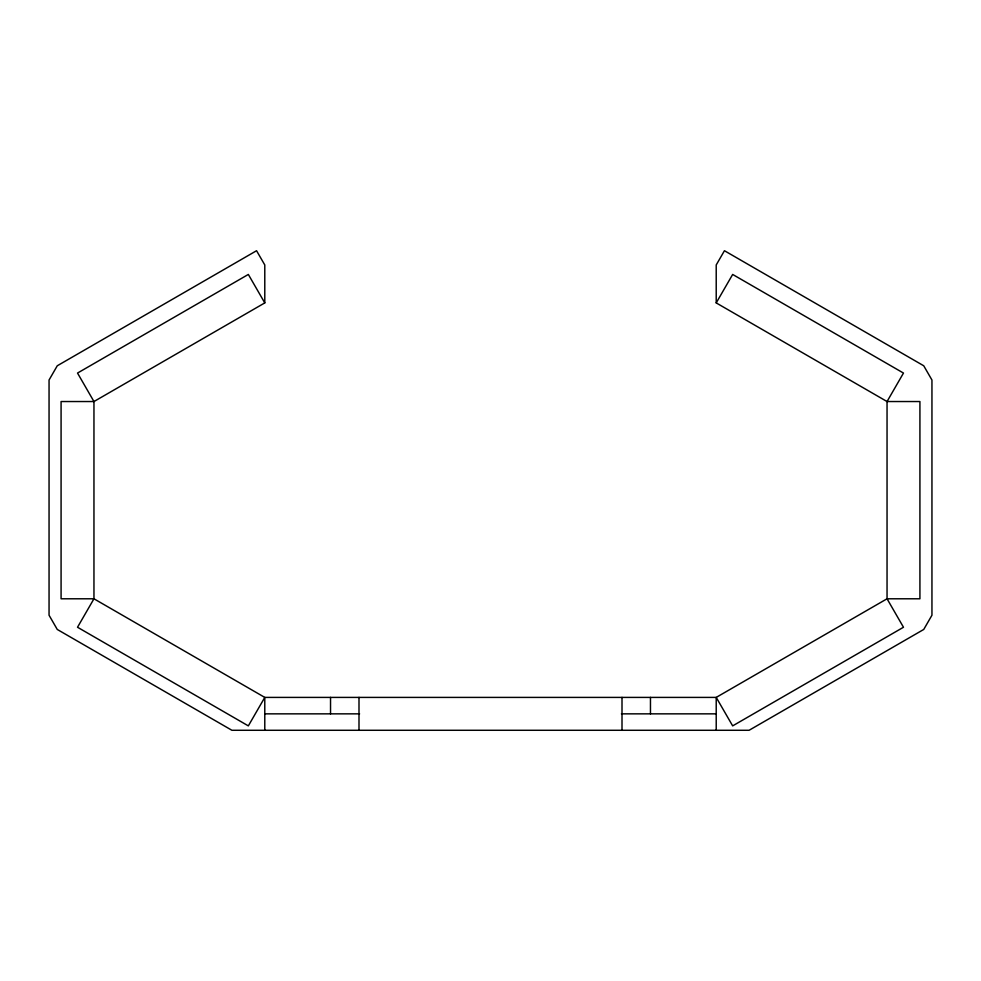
<?xml version="1.0" encoding="UTF-8"?>
<svg xmlns="http://www.w3.org/2000/svg" width="981" height="981" viewBox="0 0 981 981"><rect width="100%" height="100%" fill="white"/><g stroke="black" fill="none" stroke-linecap="round" stroke-linejoin="round"><path stroke-width="1.47" d="M716.216 302.908L732.66 274.447L903.476 373.062L887.045 401.536L887.045 598.79L903.476 627.251L732.66 725.879L716.216 697.405L264.784 697.405L93.955 598.79L61.08 598.79L61.08 401.536L93.955 401.536L264.784 302.908L264.784 264.956L256.556 250.719L57.266 365.778L49.05 380.015L49.05 615.222L57.266 629.459L231.908 730.281L749.092 730.281L923.734 629.459L931.95 615.222L931.95 380.015L923.734 365.778L724.444 250.719L716.216 264.956L716.216 302.908L887.045 401.536L919.92 401.536L919.92 598.79L887.045 598.79L716.216 697.405L716.216 730.281M264.784 713.849L359.586 713.849M621.414 713.849L716.216 713.849M264.784 302.908L248.34 274.447L77.524 373.062L93.955 401.536L93.955 598.79L77.524 627.251L248.34 725.879L264.784 697.405L264.784 730.281M650.464 697.405L650.464 713.849M622.003 697.405L622.003 730.281M358.997 697.405L358.997 730.281M330.536 697.405L330.536 713.849"/></g></svg>
